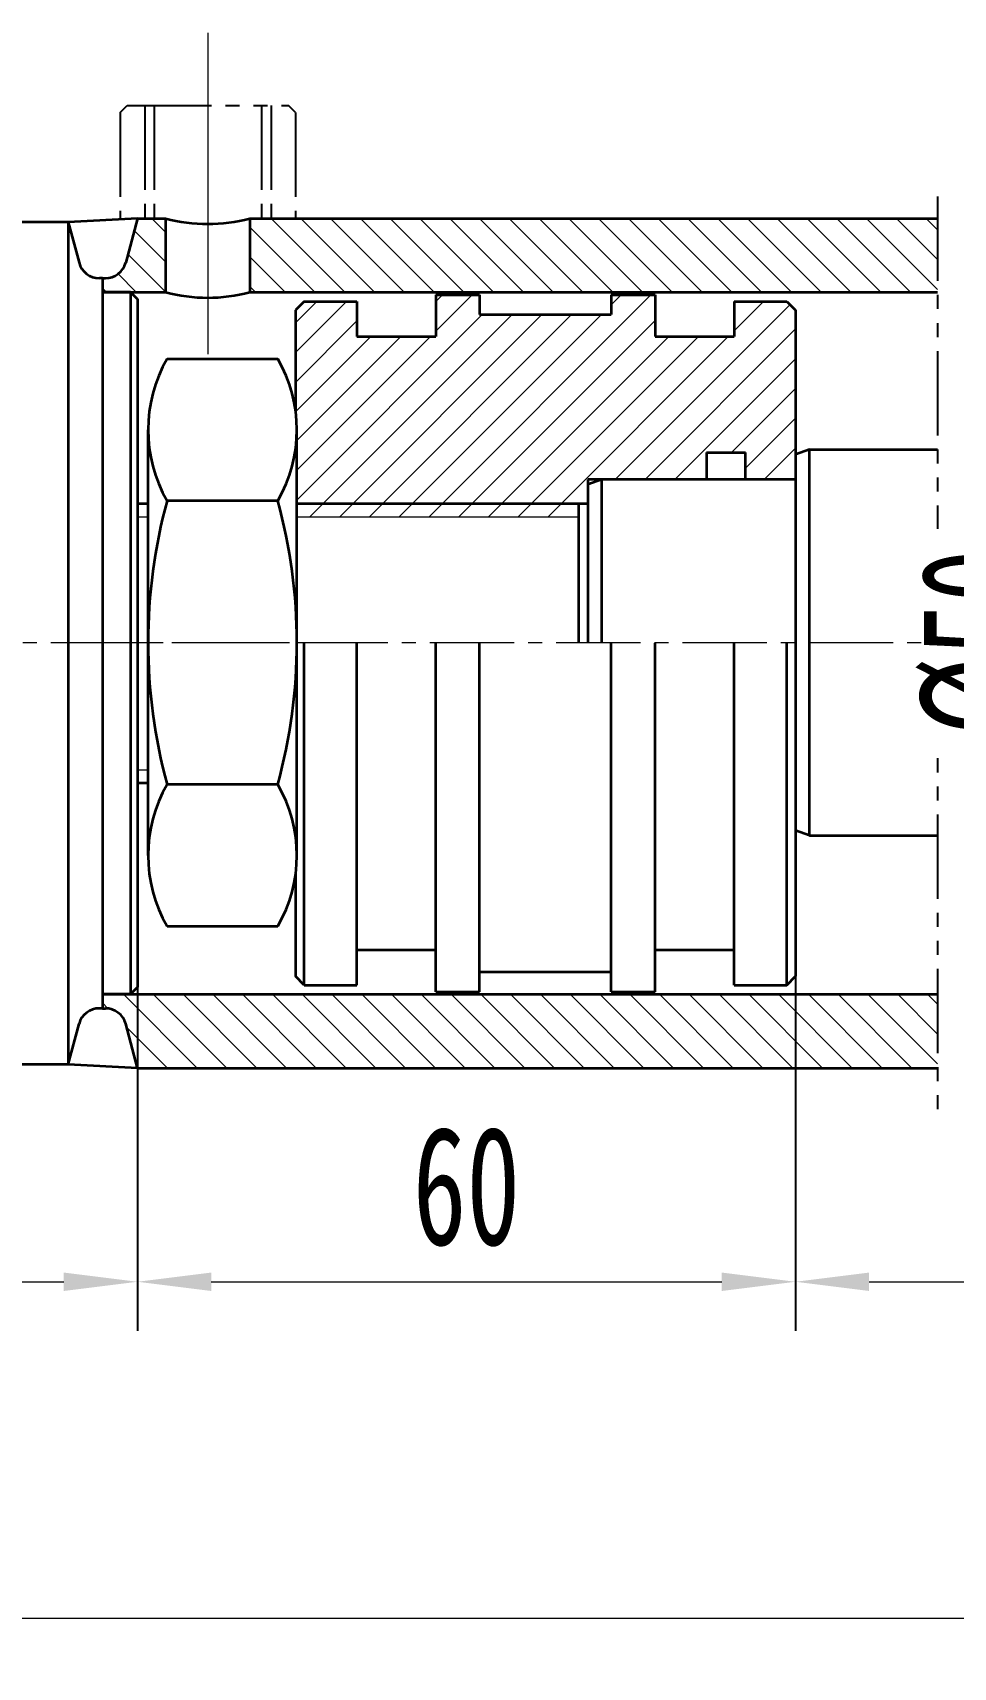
# Model space of a CAD drawing. Header units: millimetres. Extents: x -569 to 3326, y -244 to 615.
# Drawn here: x 2690.9 to 2822.1, y 113.6 to 346.4 of the extents above; entities that cross this region are included whole.
import ezdxf

# ---------------------------------------------------------------- set-up
doc = ezdxf.new("R2010")
doc.units = ezdxf.units.MM
doc.set_wipeout_variables(frame=1)
doc.header["$PDSIZE"] = -5
doc.linetypes.add('双点画线', pattern=[22, 12, -2, 2, -2, 2, -2])
doc.linetypes.add('点画线', pattern=[18, 12, -2, 2, -2])
doc.layers.get('0').update_dxf_attribs({"lineweight": 35})
for name, color, linetype, lineweight in [('EB0', 7, 'Continuous', 35), ('中心线层', 1, '点画线', 18), ('剖面线层', 4, 'Continuous', 18), ('尺寸线层', 3, 'Continuous', 18), ('细实线层', 7, 'Continuous', 18)]:
    doc.layers.add(name, color=color, linetype=linetype, lineweight=lineweight)
doc.styles.add('标准', font='', dxfattribs={"width": 0.667})
doc.styles.get('标准').set_extended_font_data('宋体')
doc.dimstyles.new('标准', dxfattribs={"dimscale": 3.5, "dimtxt": 4.81640625, "dimasz": 3, "dimexe": 2, "dimexo": 0, "dimgap": 1.465904947916667, "dimtad": 1, "dimdec": 1, "dimdsep": 46, "dimtxsty": '标准', "dimblk": '_CAXARROW', "dimcen": 0, "dimdle": 3, "dimaunit": 1, "dimazin": 2, "dimtfac": 0.7071067811865475, "dimtdec": 3, "dimtmove": 0, "dimatfit": 3, "dimfxl": 1, "dimfrac": 2, "dimtolj": 1, "dimtzin": 0, "dimlwd": 18, "dimarcsym": 0})

# ---------------------------------------------------------------- blocks, each defined once
blk = doc.blocks.new('*X125')
at = {"layer": 'EB0'}
for p, q in [((2.707259421636934, 40.41451884327381), (18.49274057836311, 40.41451884327381)), ((0, -30.31088913245533), (0, 30.31088913245532)), ((21.19999999999999, -30.31088913245534), (21.19999999999999, 30.31088913245532)), ((18.49274057836311, 20.20725942163688), (2.707259421636934, 20.20725942163688)), ((18.49274057836311, -20.20725942163691), (2.707259421636877, -20.20725942163689)), ((2.707259421636877, -40.4145188432738), (18.49274057836311, -40.41451884327381))]:
    blk.add_line(p, q, dxfattribs=at)
for centre, radius, start, end in [((20.20725942163693, 30.31088913245532), 20.20725942163691, 150.0000000000004, 210.0000000000003), ((0.9927405783631116, 30.31088913245532), 20.20725942163691, 330.0000000000002, 30.0000000000002), ((76.76814855409226, 0), 76.76814855409226, 164.7385195751401, 195.2614804248603), ((-55.56814855409226, 2.842170943040401e-14), 76.76814855409228, 344.73851957514, 15.26148042486023), ((20.20725942163693, -30.31088913245534), 20.20725942163691, 150.0000000000003, 210.0000000000003), ((0.9927405783631116, -30.31088913245533), 20.20725942163691, 330.0000000000002, 30.00000000000022)]:
    blk.add_arc(centre, radius, start, end, dxfattribs=at)
at = {"layer": '中心线层', "linetype": '点画线', "lineweight": 18}
blk.add_line((-10.59999999999997, 0), (24.19999999999999, 0), dxfattribs=at)
blk = doc.blocks.new('_CAXARROW')
blk.add_hatch(color=0).paths.add_polyline_path([(0, 0), (-1, 0.125), (-1, -0.125)], flags=0)
blk = doc.blocks.new('*D140')
at = {"layer": 'Defpoints', "color": 0, "linetype": '双点画线', "transparency": 16777216}
for p in [(2824.32224057429, 287.0825808130257), (2824.32224057429, 232.0825808130256), (2839.771853679608, 232.0825808130256)]:
    blk.add_point(p, dxfattribs=at)
at = {"layer": '尺寸线层', "color": 0, "linetype": 'Continuous', "lineweight": -2, "transparency": 16777216}
for p, q in [((2824.32224057429, 287.0825808130257), (2846.771853679608, 287.0825808130257)), ((2824.32224057429, 232.0825808130256), (2846.771853679608, 232.0825808130256))]:
    blk.add_line(p, q, dxfattribs=at)
at = {"layer": '尺寸线层', "color": 0, "linetype": 'Continuous', "lineweight": 18, "transparency": 16777216}
blk.add_line((2839.771853679608, 276.5825808130257), (2839.771853679608, 242.5825808130256), dxfattribs=at)
at = {"layer": '尺寸线层', "color": 0, "linetype": '双点画线', "lineweight": 18, "transparency": 16777216, "xscale": 10.5, "yscale": 10.5, "zscale": 10.5}
for p, rotation in [((2839.771853679608, 287.0825808130257), 90), ((2839.771853679608, 232.0825808130256), 270)]:
    blk.add_blockref('_CAXARROW', p, dxfattribs=dict(at, rotation=rotation))
at = {"layer": '尺寸线层', "color": 0, "linetype": '双点画线', "lineweight": 25, "transparency": 16777216, "insert": (2826.212475424399, 259.5825808130248), "char_height": 16.857421875, "width": 29.02191111111111, "attachment_point": 5, "rotation": 90, "style": '标准', "bg_fill": 3, "box_fill_scale": 1.1, "bg_fill_color": 256, "bg_fill_true_color": 13158600, "bg_fill_transparency": 0}
blk.add_mtext('\\A1;{\\fNSimSun|b0|i0|c134|p49;%%C50}', dxfattribs=at)
blk = doc.blocks.new('*D141')
at = {"layer": 'Defpoints', "color": 0, "linetype": 'Continuous', "transparency": 16777216}
for p in [(2705.813969171987, 210.4812866395568), (2647.813969164568, 196.8072965706951), (2705.813969171987, 168.5348817732021)]:
    blk.add_point(p, dxfattribs=at)
at = {"layer": '尺寸线层', "color": 0, "linetype": 'Continuous', "lineweight": -2, "transparency": 16777216}
for p, q in [((2705.813969171987, 210.4812866395568), (2705.813969171987, 161.5348817732021)), ((2647.813969164568, 196.8072965706951), (2647.813969164568, 161.5348817732021))]:
    blk.add_line(p, q, dxfattribs=at)
at = {"layer": '尺寸线层', "color": 0, "linetype": 'Continuous', "lineweight": 18, "transparency": 16777216}
blk.add_line((2658.313969164568, 168.5348817732021), (2695.313969171987, 168.5348817732021), dxfattribs=at)
at = {"layer": '尺寸线层', "color": 0, "linetype": 'Continuous', "lineweight": 18, "transparency": 16777216, "xscale": 10.5, "yscale": 10.5, "zscale": 10.5, "rotation": 180}
blk.add_blockref('_CAXARROW', (2647.813969164568, 168.5348817732021), dxfattribs=at)
at = {"layer": '尺寸线层', "color": 0, "linetype": 'Continuous', "lineweight": 18, "transparency": 16777216, "xscale": 10.5, "yscale": 10.5, "zscale": 10.5}
blk.add_blockref('_CAXARROW', (2705.813969171987, 168.5348817732021), dxfattribs=at)
at = {"layer": '尺寸线层', "color": 0, "linetype": 'Continuous', "lineweight": 35, "transparency": 16777216, "insert": (2676.813969168277, 182.0942600284105), "char_height": 16.857421875, "width": 20, "attachment_point": 5, "style": '标准', "bg_fill": 3, "box_fill_scale": 1.1, "bg_fill_color": 256, "bg_fill_true_color": 13158600, "bg_fill_transparency": 0}
blk.add_mtext('\\A1;58', dxfattribs=at)
blk = doc.blocks.new('*D142')
at = {"layer": 'Defpoints', "color": 0, "linetype": 'Continuous', "transparency": 16777216}
for p in [(2914.579826054098, 216.9812866395567), (2799.563969171987, 212.0437866395533), (2914.579826054098, 168.5348817732021)]:
    blk.add_point(p, dxfattribs=at)
at = {"layer": '尺寸线层', "color": 0, "linetype": 'Continuous', "lineweight": -2, "transparency": 16777216}
for p, q in [((2914.579826054098, 216.9812866395567), (2914.579826054098, 161.5348817732021)), ((2799.563969171987, 212.0437866395533), (2799.563969171987, 161.5348817732021))]:
    blk.add_line(p, q, dxfattribs=at)
at = {"layer": '尺寸线层', "color": 0, "linetype": 'Continuous', "lineweight": 18, "transparency": 16777216}
blk.add_line((2810.063969171987, 168.5348817732021), (2904.079826054098, 168.5348817732021), dxfattribs=at)
at = {"layer": '尺寸线层', "color": 0, "linetype": 'Continuous', "lineweight": 18, "transparency": 16777216, "xscale": 10.5, "yscale": 10.5, "zscale": 10.5, "rotation": 180}
blk.add_blockref('_CAXARROW', (2799.563969171987, 168.5348817732021), dxfattribs=at)
at = {"layer": '尺寸线层', "color": 0, "linetype": 'Continuous', "lineweight": 18, "transparency": 16777216, "xscale": 10.5, "yscale": 10.5, "zscale": 10.5}
blk.add_blockref('_CAXARROW', (2914.579826054098, 168.5348817732021), dxfattribs=at)
at = {"layer": '尺寸线层', "color": 0, "linetype": 'Continuous', "lineweight": 35, "transparency": 16777216, "insert": (2857.071897613042, 182.0942600284105), "char_height": 16.857421875, "width": 27.24324444444444, "attachment_point": 5, "style": '标准', "bg_fill": 3, "box_fill_scale": 1.1, "bg_fill_color": 256, "bg_fill_true_color": 13158600, "bg_fill_transparency": 0}
blk.add_mtext('\\A1;{\\fNSimSun|b0|i0|c134|p49;180}', dxfattribs=at)
blk = doc.blocks.new('*D143')
at = {"layer": 'Defpoints', "color": 0, "linetype": 'Continuous', "transparency": 16777216}
for p in [(2647.813969164568, 196.8072965706951), (3096.432556075984, 196.4812866395567), (3096.432556075984, 120.6221113714727)]:
    blk.add_point(p, dxfattribs=at)
at = {"layer": '尺寸线层', "color": 0, "linetype": 'Continuous', "lineweight": -2, "transparency": 16777216}
for p, q in [((2647.813969164568, 196.8072965706951), (2647.813969164568, 113.6221113714727)), ((3096.432556075984, 196.4812866395567), (3096.432556075984, 113.6221113714727))]:
    blk.add_line(p, q, dxfattribs=at)
at = {"layer": '尺寸线层', "color": 0, "linetype": 'Continuous', "lineweight": 18, "transparency": 16777216}
blk.add_line((2658.313969164568, 120.6221113714727), (3085.932556075984, 120.6221113714727), dxfattribs=at)
at = {"layer": '尺寸线层', "color": 0, "linetype": 'Continuous', "lineweight": 18, "transparency": 16777216, "xscale": 10.5, "yscale": 10.5, "zscale": 10.5, "rotation": 180}
blk.add_blockref('_CAXARROW', (2647.813969164568, 120.6221113714727), dxfattribs=at)
at = {"layer": '尺寸线层', "color": 0, "linetype": 'Continuous', "lineweight": 18, "transparency": 16777216, "xscale": 10.5, "yscale": 10.5, "zscale": 10.5}
blk.add_blockref('_CAXARROW', (3096.432556075984, 120.6221113714727), dxfattribs=at)
at = {"layer": '尺寸线层', "color": 0, "linetype": 'Continuous', "lineweight": 35, "transparency": 16777216, "insert": (2872.123262620276, 134.1814896266811), "char_height": 16.857421875, "width": 28.50313333333333, "attachment_point": 5, "style": '标准', "bg_fill": 3, "box_fill_scale": 1.1, "bg_fill_color": 256, "bg_fill_true_color": 13158600, "bg_fill_transparency": 0}
blk.add_mtext('\\A1;{\\fNSimSun|b0|i0|c134|p49;435}', dxfattribs=at)
blk = doc.blocks.new('*D148')
at = {"layer": 'Defpoints', "color": 0, "transparency": 16777216}
for p in [(2799.563969171987, 212.0437866395533), (2705.813969171987, 210.4812866395568), (2799.563969171987, 168.5348817732021)]:
    blk.add_point(p, dxfattribs=at)
at = {"layer": '尺寸线层', "color": 0, "linetype": 'Continuous', "lineweight": -2, "transparency": 16777216}
for p, q in [((2799.563969171987, 212.0437866395533), (2799.563969171987, 161.5348817732021)), ((2705.813969171987, 210.4812866395568), (2705.813969171987, 161.5348817732021))]:
    blk.add_line(p, q, dxfattribs=at)
at = {"layer": '尺寸线层', "color": 0, "linetype": 'Continuous', "lineweight": 18, "transparency": 16777216}
blk.add_line((2716.313969171987, 168.5348817732021), (2789.063969171987, 168.5348817732021), dxfattribs=at)
at = {"layer": '尺寸线层', "color": 0, "lineweight": 18, "transparency": 16777216, "xscale": 10.5, "yscale": 10.5, "zscale": 10.5, "rotation": 180}
blk.add_blockref('_CAXARROW', (2705.813969171987, 168.5348817732021), dxfattribs=at)
at = {"layer": '尺寸线层', "color": 0, "lineweight": 18, "transparency": 16777216, "xscale": 10.5, "yscale": 10.5, "zscale": 10.5}
blk.add_blockref('_CAXARROW', (2799.563969171987, 168.5348817732021), dxfattribs=at)
at = {"layer": '尺寸线层', "color": 0, "transparency": 16777216, "insert": (2752.688969171987, 182.0942600284105), "char_height": 16.857421875, "width": 20, "attachment_point": 5, "style": '标准', "bg_fill": 3, "box_fill_scale": 1.1, "bg_fill_color": 256, "bg_fill_true_color": 13158600, "bg_fill_transparency": 0}
blk.add_mtext('\\A1;{\\fNSimSun|b0|i0|c134|p49;60}', dxfattribs=at)

msp = doc.modelspace()

# ---------------------------------------------------------------- hatches: boundary and pattern name
at = {"layer": '剖面线层', "linetype": 'Continuous', "lineweight": 18}
h = msp.add_hatch(dxfattribs=at)
h.set_pattern_fill('无图案', color=256, scale=3, angle=-45, style=0, pattern_type=0)
h.set_pattern_definition([(315, (2882.496462073761, 149.5982235267368), (2.121320343559642, 2.121320343559643), [])])
edge = h.paths.add_edge_path(flags=0)
edge.add_line((2972.829826054097, 198.9812866395567), (2932.829826054097, 198.9812866395567))
edge.add_line((2972.829826054097, 206.9812866394805), (2972.829826054097, 198.9812866395567))
edge.add_line((2964.829826053974, 206.9812866394441), (2972.829826054098, 206.9812866394805))
edge.add_line((2964.041763478323, 206.9812866394441), (2964.829826053974, 206.9812866394441))
edge.add_line((2962.329826053909, 206.9812866394442), (2964.041763478323, 206.9812866394441))
edge.add_arc((2962.329826053909, 207.9812866392552), 0.9999999998185508, 188.1363776266352, 270)
edge.add_line((2956.829826054099, 209.4812866395566), (2961.339892055421, 207.8397568604992))
edge.add_line((2940.829826054098, 209.4812866395567), (2956.829826054099, 209.4812866395566))
edge.add_line((2933.829826054098, 209.4812866395568), (2940.829826054098, 209.4812866395567))
edge.add_line((2932.829826054097, 209.4812866395568), (2933.829826054098, 209.4812866395568))
edge.add_line((2932.829826054097, 198.9812866395567), (2932.829826054097, 209.4812866395568))
edge.add_line((2932.829826054097, 198.9812866395567), (2892.829826054096, 198.9812866395567))
edge.add_line((2932.829826054097, 209.4812866395566), (2932.829826054097, 198.9812866395567))
edge.add_line((2927.579826054098, 209.4812866395566), (2932.829826054097, 209.4812866395566))
edge.add_line((2892.829826054097, 209.4812866395566), (2927.579826054098, 209.4812866395566))
edge.add_line((2892.829826054097, 198.9812866395567), (2892.829826054097, 209.4812866395566))
edge.add_line((2887.048814251767, 198.9812866395567), (2824.322240574289, 198.9812866395567))
edge.add_line((2892.829826054097, 198.9812866395567), (2887.048814251767, 198.9812866395567))
edge.add_line((2892.829826054097, 209.4812866395566), (2892.829826054097, 198.9812866395567))
edge.add_line((2824.322240574289, 209.4812866395566), (2892.829826054097, 209.4812866395566))
edge.add_line((2824.322240574289, 198.9812866395567), (2824.322240574289, 209.4812866395566))
edge = h.paths.add_edge_path(flags=0)
edge.add_line((2819.790836874743, 198.9812866395565), (2705.813969171987, 198.9812866395567))
edge.add_line((2819.790836874743, 209.4812866395565), (2819.790836874743, 198.9812866395565))
edge.add_line((2704.813969171987, 209.4812866395568), (2819.790836874743, 209.4812866395565))
edge.add_line((2700.813969171987, 209.4812866395568), (2704.813969171987, 209.4812866395568))
edge.add_line((2700.813969171987, 207.4812866395567), (2700.813969171987, 209.4812866395568))
edge.add_line((2701.234420071884, 207.4812866395567), (2700.813969171986, 207.4812866395567))
edge.add_arc((2701.234420071884, 204.4812866389218), 3.000000000647844, 15.0000000000012, 89.99999999999946)
edge.add_line((2705.813969171987, 198.9812866395567), (2704.132197551377, 205.2577437743971))
edge = h.paths.add_edge_path(flags=0)
edge.add_line((2992.076938942833, 311.9812866393826), (2972.829826054097, 311.9812866395102))
edge.add_line((2995.829826054098, 313.7312866395569), (2992.076938942833, 311.9812866393826))
edge.add_line((2995.829826054098, 317.6062866395565), (2995.829826054098, 313.7312866395569))
edge.add_line((2995.829826054098, 318.9812866395567), (2995.829826054098, 317.6062866395565))
edge.add_line((2994.829826054098, 319.9812866395567), (2995.829826054098, 318.9812866395567))
edge.add_line((2978.610837856427, 319.9812866395564), (2994.829826054098, 319.9812866395567))
edge.add_line((2972.829826054097, 319.9812866395563), (2978.610837856427, 319.9812866395564))
edge.add_line((2972.829826054097, 311.9812866395569), (2972.829826054097, 319.9812866395563))
edge.add_line((2940.082046171444, 309.4812866395567), (2938.829826054096, 309.4812866395567))
edge.add_line((2946.332046171443, 309.4812866395567), (2940.082046171444, 309.4812866395567))
edge.add_line((2953.332046171443, 309.4812866395567), (2946.332046171443, 309.4812866395567))
edge.add_line((2956.829826054098, 309.4812866395567), (2953.332046171443, 309.4812866395567))
edge.add_line((2961.339892055402, 311.1228164186074), (2956.829826054098, 309.4812866395567))
edge.add_arc((2962.329826053909, 310.9812866398582), 0.999999999811024, 89.99999999999919, 171.863622373911)
edge.add_line((2964.829826053974, 311.9812866396693), (2962.32982605391, 311.9812866396693))
edge.add_arc((2964.82982605397, 310.9812866390724), 1.000000000596799, 89.31634940365012, 89.99999999980622)
edge.add_arc((2964.829826053974, 310.9812866395446), 1.000000000124601, 0, 89.31634940282407)
edge.add_line((2972.829826054098, 310.9812866395567), (2965.829826054098, 310.9812866395567))
edge.add_line((2972.829826054098, 311.9812866395568), (2972.829826054098, 310.9812866395567))
edge.add_line((2972.829826054098, 319.981286639557), (2972.829826054098, 311.9812866395568))
edge.add_line((2938.829826054098, 319.9812866395574), (2972.829826054098, 319.981286639557))
edge.add_line((2938.829826054098, 309.4812866395576), (2938.829826054098, 319.9812866395574))
edge = h.paths.add_edge_path(flags=0)
edge.add_line((2926.829826054098, 309.481286639557), (2892.829826054097, 309.4812866395569))
edge.add_line((2926.829826054099, 319.9812866395567), (2926.829826054098, 309.481286639557))
edge.add_line((2892.829826054097, 319.9812866395567), (2926.829826054098, 319.9812866395567))
edge.add_line((2892.829826054097, 309.4812866395568), (2892.829826054097, 319.9812866395567))
edge.add_line((2892.829826054097, 309.4812866395568), (2824.322240574289, 309.4812866395568))
edge.add_line((2892.829826054097, 319.9812866395566), (2892.829826054097, 309.4812866395568))
edge.add_line((2887.048814251767, 319.9812866395567), (2892.829826054097, 319.9812866395566))
edge.add_line((2824.322240574289, 319.9812866395566), (2887.048814251767, 319.9812866395567))
edge.add_line((2824.322240574289, 309.4812866395568), (2824.322240574289, 319.9812866395566))
edge = h.paths.add_edge_path(flags=0)
edge.add_line((2819.790836874743, 309.4812866395571), (2721.813969171986, 309.4812866395567))
edge.add_line((2819.790836874743, 319.9812866395569), (2819.790836874743, 309.4812866395571))
edge.add_line((2730.813969171987, 319.9812866395569), (2819.790836874743, 319.9812866395569))
edge.add_line((2724.813969171987, 319.9812866395569), (2730.813969171987, 319.9812866395569))
edge.add_line((2723.813969171987, 319.9812866395569), (2724.813969171987, 319.9812866395569))
edge.add_line((2721.813969171987, 319.9812866395568), (2723.813969171987, 319.9812866395569))
edge.add_line((2721.813969171987, 309.4812866395575), (2721.813969171987, 319.9812866395568))
edge = h.paths.add_edge_path(flags=0)
edge.add_line((2700.813969171987, 311.4812866395568), (2701.234420071884, 311.4812866395568))
edge.add_line((2700.813969171987, 309.4812866395567), (2700.813969171987, 311.4812866395568))
edge.add_line((2704.813969171986, 309.481286639557), (2700.813969171986, 309.4812866395567))
edge.add_line((2709.813969171987, 309.4812866395572), (2704.813969171987, 309.481286639557))
edge.add_line((2709.813969171987, 319.9812866395567), (2709.813969171987, 309.4812866395572))
edge.add_line((2707.813969171987, 319.9812866395567), (2709.813969171987, 319.9812866395567))
edge.add_line((2706.813969171987, 319.9812866395567), (2707.813969171987, 319.9812866395567))
edge.add_line((2705.813969171987, 319.9812866395567), (2706.813969171987, 319.9812866395567))
edge.add_line((2704.132197551377, 313.7048295047165), (2705.813969171986, 319.9812866395567))
edge.add_arc((2701.234420071884, 314.4812866401917), 3.000000000634998, 270.0000000000006, 345.0000000000007)

# ---------------------------------------------------------------- linework, layer by layer
at = {"layer": 'EB0', "linetype": '双点画线', "lineweight": 25}
for p, q in [((2703.338310286468, 335.0620652279727), (2704.338310286468, 336.062065227972)), ((2704.338310286468, 336.062065227972), (2727.338310286468, 336.0620652279583)), ((2708.188310286465, 336.0620652279697), (2708.18831028646, 319.9812866395567)), ((2723.488310286466, 336.0620652279606), (2723.488310286461, 319.9812866395567)), ((2728.338310286468, 335.0620652279575), (2727.338310286468, 336.0620652279583)), ((2703.338310286464, 335.0620652279689), (2703.338310286457, 319.8558227985362)), ((2728.338310286464, 335.0620652279611), (2728.338310286457, 319.9812866395567)), ((2819.790836874743, 323.095033983774), (2819.790836874743, 193.1194293682086))]:
    msp.add_line(p, q, dxfattribs=at)
at = {"layer": 'EB0', "linetype": 'Continuous', "lineweight": 35}
for p, q in [((2695.947943768202, 319.4812866395568), (2685.813969171987, 319.4812866395568)), ((2705.813969171987, 319.9812866395567), (2695.947943768202, 319.4812866395568)), ((2695.947943768202, 319.4812866395568), (2697.495740792762, 313.7048295040946)), ((2695.947943768202, 319.4812866395568), (2695.947943768202, 199.4812866395568)), ((2705.813969171987, 319.9812866395567), (2704.132197551211, 313.7048295040945)), ((2705.813969171987, 319.9812866395567), (2709.813969171987, 319.9812866395567)), ((2705.813969171987, 319.9812866395567), (2709.813969171987, 319.9812866395567)), ((2709.813969171987, 319.9812866395567), (2709.813969171987, 309.4812866395566)), ((2721.813969171987, 319.9812866395567), (2721.813969171987, 309.4812866395566)), ((2721.813969171987, 319.9812866395567), (2819.790836874743, 319.9812866395569)), ((2700.813969171987, 311.4812866395568), (2700.393518271873, 311.4812866395568)), ((2700.813969171987, 311.4812866395567), (2701.2344200721, 311.4812866395567)), ((2700.813969171987, 311.4812866395567), (2700.813969171987, 207.4812866396635)), ((2700.813969171987, 311.4812866395568), (2700.813969171987, 207.4812866396636)), ((2700.813969171987, 309.4812866395567), (2709.813969171987, 309.4812866395567)), ((2700.813969171987, 309.4812866395567), (2709.813969171987, 309.4812866395567)), ((2704.813969171987, 309.4812866395568), (2700.813969171987, 309.4812866395568)), ((2704.813969171987, 309.4812866395568), (2705.813969171987, 308.4812866395568)), ((2704.813969171987, 309.4812866395568), (2704.813969171987, 209.4812866395568)), ((2705.813969171987, 308.4812866395568), (2705.813969171987, 210.4812866395568)), ((2721.813969171986, 309.4812866395567), (2819.790836874743, 309.481286639557)), ((2754.563969171987, 309.1062866395533), (2754.563969171987, 306.2937866397728)), ((2773.313969171987, 309.1062866395533), (2773.313969171987, 306.2937866395533)), ((2728.313969171987, 306.9187866395533), (2728.313969171987, 291.9812866395534)), ((2786.898046616332, 286.6419326169528), (2786.898046616332, 282.8181871645839)), ((2786.898046616332, 286.6419326169528), (2792.456440128663, 286.6419326169528)), ((2792.456440128663, 282.8181871645839), (2792.456440128663, 286.6419326169528)), ((2801.563969171987, 287.0825808130256), (2799.563969171987, 286.3546403444932)), ((2801.563969171987, 287.0825808130256), (2819.790836874743, 287.0825808130256)), ((2801.563969171987, 232.0825808130255), (2801.563969171987, 287.0825808130256)), ((2771.96746596087, 282.8181871645839), (2769.96746596087, 282.0902466960515)), ((2799.563969171987, 282.8181871645839), (2769.96746596087, 282.8181871645839)), ((2769.96746596087, 282.8181871647647), (2769.96746596087, 259.4812866395534)), ((2771.96746596087, 259.4812866395534), (2771.96746596087, 282.8181871645839)), ((2768.71746596087, 259.4812866395534), (2768.71746596087, 279.3706151401869)), ((2728.313969171987, 259.4812866395534), (2728.313969171987, 212.0437866395533)), ((2729.563969171987, 210.7937866395533), (2729.563969171987, 259.4812866395534)), ((2754.563969171987, 209.8562866395533), (2754.563969171987, 259.4812866395534)), ((2773.313969171987, 209.8562866395533), (2773.313969171987, 259.4812866395534)), ((2798.313969171987, 210.7937866395533), (2798.313969171987, 259.4812866395534)), ((2801.563969171987, 232.0825808130255), (2799.563969171987, 232.8105212815578)), ((2801.563969171987, 232.0825808130255), (2819.790836874743, 232.0825808130255)), ((2704.813969171987, 209.4812866395568), (2705.813969171987, 210.4812866395568)), ((2700.813969171987, 207.4812866395568), (2700.393518271873, 207.4812866395568)), ((2704.813969171987, 209.4812866395568), (2700.813969171987, 209.4812866395568)), ((2700.813969171987, 209.4812866395567), (2819.790836874743, 209.4812866395565)), ((2700.813969171987, 207.4812866395567), (2701.2344200721, 207.4812866395567)), ((2695.947943768202, 199.4812866395568), (2697.495740792762, 205.257743775019)), ((2705.813969171987, 198.9812866395567), (2704.132197551211, 205.257743775019)), ((2695.947943768202, 199.4812866395568), (2685.813969157068, 199.4812866395568)), ((2705.813969171987, 198.9812866395567), (2695.947943768202, 199.4812866395568)), ((2705.813969171987, 198.9812866395567), (2819.790836874743, 198.9812866395565))]:
    msp.add_line(p, q, dxfattribs=at)
at = {"layer": 'EB0'}
for p, q in [((2729.563969171987, 308.1687866395533), (2728.313969171987, 306.9187866395533)), ((2729.563969171987, 308.1687866395533), (2737.063969171588, 308.1687866395533)), ((2737.063969171772, 308.1687866395533), (2737.063969171772, 303.1687866395533)), ((2748.313969171772, 309.1062866395533), (2748.313969171772, 303.1687866395533)), ((2748.313969171772, 309.1062866395533), (2754.563969172025, 309.1062866395533)), ((2773.313969172104, 309.1062866395533), (2779.563969172098, 309.1062866395533)), ((2779.563969172312, 309.1062866395533), (2779.563969172312, 303.1687866395533)), ((2790.813969172312, 308.1687866395533), (2790.813969172312, 303.1687866395533)), ((2790.813969172382, 308.1687866395533), (2798.313969171987, 308.1687866395533)), ((2798.313969171987, 308.1687866395533), (2799.563969171987, 306.9187866395533)), ((2754.563969172208, 306.2937866395533), (2773.313969172025, 306.2937866395533)), ((2799.563969171987, 306.9187866391316), (2799.563969171987, 212.0437866398208)), ((2737.063969171772, 303.1687866395533), (2748.313969171772, 303.1687866395533)), ((2779.563969172312, 303.1687866395533), (2790.813969172312, 303.1687866395533)), ((2737.063969171772, 210.7937866395533), (2737.063969171772, 259.4812866395534)), ((2748.313969171772, 209.8562866395533), (2748.313969171772, 259.4812866395534)), ((2779.563969171987, 209.8562866395533), (2779.563969171987, 259.4812866395534)), ((2790.813969171987, 210.7937866395533), (2790.813969171987, 259.4812866395534)), ((2737.063969171772, 215.7937866395533), (2748.313969171772, 215.7937866395533)), ((2779.563969171987, 215.7937866395533), (2790.813969171987, 215.7937866395533)), ((2729.563969171987, 210.7937866395533), (2728.313969171987, 212.0437866395533)), ((2754.563969172208, 212.6687866395533), (2773.313969172025, 212.6687866395533)), ((2798.313969171987, 210.7937866395533), (2799.563969171987, 212.0437866395533)), ((2729.563969171987, 210.7937866395533), (2737.063969171588, 210.7937866395533)), ((2748.313969171772, 209.8562866395533), (2754.563969172025, 209.8562866395533)), ((2773.313969172104, 209.8562866395533), (2779.563969171879, 209.8562866395533)), ((2790.813969171965, 210.7937866395533), (2798.313969171987, 210.7937866395533))]:
    msp.add_line(p, q, dxfattribs=at)
at = {"layer": 'EB0', "linetype": 'Continuous', "lineweight": 35}
for centre, radius, start, end in [((2715.813969171986, 342.7719089299929), 23.56719042196858, 255.2506350268961, 284.7493649731043), ((2700.393518272088, 314.4812866401917), 3.00000000063483, 195.0000000122918, 270), ((2701.234420071884, 314.4812866401917), 3.000000000634827, 270.0000000041167, 344.9999999918258), ((2715.813969171986, 332.2719089299935), 23.56719042196858, 255.2506350268961, 284.7493649731043), ((2700.393518272088, 204.4812866389219), 3.000000000634827, 90.00000000411671, 164.9999999918132), ((2701.234420071884, 204.4812866389218), 3.00000000063483, 15.00000001229345, 90)]:
    msp.add_arc(centre, radius, start, end, dxfattribs=at)
at = {"layer": '中心线层', "linetype": '点画线', "lineweight": 18}
msp.add_line((2715.813969171987, 335.308137011977), (2715.813969171987, 304.7137315547618), dxfattribs=at)
at = {"layer": '细实线层', "linetype": '双点画线', "lineweight": 25}
for p, q in [((2706.838310286465, 336.0620652279705), (2706.838310286461, 319.9812866395567)), ((2724.838310286465, 336.0620652279597), (2724.838310286461, 319.9812866395567))]:
    msp.add_line(p, q, dxfattribs=at)

# ---------------------------------------------------------------- next in the draw order: dimensions: what is measured, and where the dimension line sits
at = {"layer": '尺寸线层', "linetype": '双点画线', "lineweight": 25}
dim = msp.add_linear_dim(base=(2839.771853679608, 232.0825808130256), p1=(2824.322240574289, 287.0825808130256), p2=(2824.322240574289, 232.0825808130255), angle=90, text='{\\fNSimSun|b0|i0|c134|p49;%%C50}', dimstyle='标准', override={"dimsah": 1, "dimtfill": 1}, dxfattribs=at)
dim.commit()
dim.dimension.update_dxf_attribs({"geometry": '*D140', "text_midpoint": (2826.212475424399, 259.5825808130248)})
at = {"layer": '尺寸线层', "linetype": 'Continuous', "lineweight": 35}
dim = msp.add_linear_dim(base=(2914.579826054098, 168.5348817732021), p1=(2799.563969171987, 212.0437866395533), p2=(2914.579826054098, 216.9812866395567), text='{\\fNSimSun|b0|i0|c134|p49;180}', dimstyle='标准', override={"dimsah": 1, "dimtfill": 1, "dimtzin": 0}, dxfattribs=at)
dim.commit()
dim.dimension.update_dxf_attribs({"geometry": '*D142', "text_midpoint": (2857.071897613042, 182.0942600284105)})
dim = msp.add_linear_dim(base=(2705.813969171987, 168.5348817732021), p1=(2647.813969164568, 196.8072965706951), p2=(2705.813969171987, 210.4812866395568), angle=180, dimstyle='标准', override={"dimsah": 1, "dimtfill": 1, "dimtzin": 0}, dxfattribs=at)
dim.commit()
dim.dimension.update_dxf_attribs({"geometry": '*D141', "text_midpoint": (2676.813969168277, 182.0942600284105)})

# ---------------------------------------------------------------- next in the draw order: wipeouts: each hides what was drawn before it
at = {"linetype": 'Continuous', "lineweight": 35}
msp.add_wipeout([(2707.323586346558, 229.2716891136754), (2707.326664010044, 228.91902380926544), (2707.3358960630158, 228.5664659301235), (2707.351279693301, 228.21412286879487), (2707.372810214896, 227.86210195238934), (2707.400481069396, 227.5105104098881), (2707.4342838279904, 227.15945533948096), (2707.4742081940317, 226.80904367594312), (2707.520242006171, 226.45938215806177), (2707.572371242063, 226.11057729612256), (2707.6305800226382, 225.76273533946534), (2707.6948506169374, 225.41596224411973), (2707.765163447515, 225.07036364052985), (2707.8414970964027, 224.72604480137826), (2707.9238283116306, 224.38311060951884), (2708.012132014313, 224.0416655260285), (2708.106381306287, 223.70181355838736), (2708.206547478305, 223.36365822879694), (2708.312600018781, 223.0273025426464), (2708.424506623083, 222.69284895713616), (2708.5422332033763, 222.36039935006823), (2708.6657438990037, 222.0300549888135), (2708.7950010874106, 221.7019164994645), (2708.9299653956054, 221.3760838361838), (2709.070595712153, 221.05265625075705), (2709.216849199696, 220.7317322623599), (2709.368681308005, 220.4134096275481), (2709.5260457875497, 220.09778531047988), (2709.688894703585, 219.7849554533797), (2709.857178450753, 219.47501534725248), (2710.030845768195, 219.16805940285704), (2710.030845768195, 219.1680594028569), (2725.816326924921, 219.1680594028569), (2725.816326924921, 219.1680594028569), (2725.989994242363, 219.47501534725234), (2726.1582779895316, 219.78495545337955), (2726.3211269055664, 220.09778531047974), (2726.4784913851113, 220.413409627548), (2726.6303234934203, 220.7317322623598), (2726.776576980963, 221.05265625075694), (2726.9172072975107, 221.37608383618365), (2727.0521716057056, 221.70191649946437), (2727.1814287941124, 222.0300549888134), (2727.30493948974, 222.36039935006812), (2727.4226660700333, 222.69284895713605), (2727.534572674336, 223.02730254264628), (2727.6406252148113, 223.3636582287968), (2727.7407913868296, 223.70181355838722), (2727.8350406788036, 224.04166552602837), (2727.923344381486, 224.38311060951872), (2728.0056755967134, 224.72604480137812), (2728.082009245601, 225.0703636405297), (2728.1523220761787, 225.4159622441196), (2728.2165926704783, 225.76273533946522), (2728.274801451053, 226.11057729612241), (2728.3269306869456, 226.45938215806166), (2728.372964499085, 226.80904367594297), (2728.4128888651258, 227.15945533948084), (2728.44669162372, 227.51051040988798), (2728.4743624782204, 227.86210195238922), (2728.4958929998156, 228.21412286879476), (2728.5112766301004, 228.56646593012337), (2728.520508683072, 228.91902380926533), (2728.523586346558, 229.27168911367536), (2728.523586346558, 229.27168911367536), (2728.523586346558, 259.5825782461307), (2728.523586346558, 259.5825782461307), (2728.523586346558, 289.893467378586), (2728.523586346558, 289.893467378586), (2728.520508683072, 290.2461326829962), (2728.5112766301004, 290.59869056213813), (2728.4958929998156, 290.95103362346674), (2728.4743624782204, 291.3030545398723), (2728.44669162372, 291.6546460823735), (2728.4128888651258, 292.00570115278066), (2728.372964499085, 292.3561128163185), (2728.3269306869456, 292.7057743341998), (2728.274801451053, 293.05457919613906), (2728.2165926704783, 293.4024211527963), (2728.1523220761787, 293.74919424814186), (2728.082009245601, 294.09479285173177), (2728.0056755967134, 294.43911169088335), (2727.923344381486, 294.78204588274275), (2727.835040678803, 295.12349096623313), (2727.740791386829, 295.4633429338743), (2727.6406252148113, 295.8014982634647), (2727.5345726743353, 296.1378539496152), (2727.4226660700333, 296.4723075351254), (2727.30493948974, 296.80475714219335), (2727.1814287941124, 297.13510150344814), (2727.0521716057056, 297.4632399927971), (2726.9172072975102, 297.7890726560778), (2726.776576980963, 298.11250024150456), (2726.6303234934203, 298.4334242299017), (2726.4784913851113, 298.7517468647135), (2726.3211269055664, 299.0673711817817), (2726.158277989531, 299.3802010388819), (2725.989994242363, 299.69014114500914), (2725.816326924921, 299.9970970894046), (2725.816326924921, 299.9970970894045), (2710.030845768195, 299.9970970894045), (2710.030845768195, 299.9970970894044), (2709.857178450753, 299.6901411450091), (2709.688894703585, 299.38020103888186), (2709.5260457875497, 299.06737118178165), (2709.368681308005, 298.75174686471337), (2709.216849199696, 298.43342422990156), (2709.070595712153, 298.11250024150445), (2708.929965395606, 297.78907265607774), (2708.7950010874106, 297.46323999279707), (2708.6657438990037, 297.13510150344797), (2708.5422332033763, 296.80475714219324), (2708.424506623083, 296.4723075351253), (2708.312600018781, 296.1378539496151), (2708.206547478305, 295.8014982634646), (2708.106381306287, 295.4633429338742), (2708.012132014313, 295.123490966233), (2707.9238283116306, 294.7820458827427), (2707.8414970964027, 294.43911169088324), (2707.765163447515, 294.09479285173165), (2707.6948506169374, 293.74919424814175), (2707.6305800226382, 293.4024211527962), (2707.572371242063, 293.054579196139), (2707.5202420061705, 292.7057743341997), (2707.4742081940317, 292.3561128163184), (2707.4342838279904, 292.00570115278055), (2707.400481069396, 291.6546460823734), (2707.372810214896, 291.30305453987216), (2707.351279693301, 290.9510336234666), (2707.3358960630158, 290.598690562138), (2707.326664010044, 290.24613268299606), (2707.323586346558, 289.893467378586), (2707.323586346558, 289.893467378586), (2707.323586346558, 259.5825782461307), (2707.323586346558, 259.5825782461307)], dxfattribs=at).dxf.layer = 'EB0'

# ---------------------------------------------------------------- next in the draw order: hatches: boundary and pattern name
at = {"layer": '剖面线层', "linetype": 'Continuous', "lineweight": 18}
h = msp.add_hatch(dxfattribs=at)
h.set_pattern_fill('无图案', color=256, scale=3, angle=45, style=0, pattern_type=0)
h.set_pattern_definition([(45, (2882.496462073761, 149.5982235267368), (-2.121320343559642, 2.121320343559643), [])])
edge = h.paths.add_edge_path(flags=0)
edge.add_line((2768.71746596087, 277.4956151401869), (2728.523454102537, 277.4956151401869))
edge.add_line((2768.71746596087, 279.3706151401869), (2768.71746596087, 277.4956151401869))
edge.add_line((2728.523454102537, 279.3706151401869), (2768.71746596087, 279.3706151401869))
edge.add_line((2728.523454102537, 277.4956151401869), (2728.523454102537, 279.3706151401869))
edge = h.paths.add_edge_path(flags=0)
edge.add_arc((2708.316194680903, 289.7921757720089), 20.20725942163489, 359.9999999999994, 368.2572649123326)
edge.add_line((2728.523454102537, 279.3706151401869), (2728.523454102537, 289.7921757720087))
edge.add_line((2768.71746596087, 279.3706151401869), (2728.523454102537, 279.3706151401869))
edge.add_line((2769.96746596087, 279.3706151401869), (2768.71746596087, 279.3706151401869))
edge.add_line((2769.96746596087, 282.0902466960515), (2769.96746596087, 279.3706151401869))
edge.add_line((2769.96746596087, 282.8181871645839), (2769.96746596087, 282.0902466960516))
edge.add_line((2771.96746596087, 282.8181871645839), (2769.96746596087, 282.8181871645839))
edge.add_line((2786.898046616332, 282.8181871645839), (2771.96746596087, 282.8181871645839))
edge.add_line((2786.898046616332, 286.6419326169528), (2786.898046616332, 282.8181871645839))
edge.add_line((2792.456440128663, 286.6419326169528), (2786.898046616332, 286.6419326169528))
edge.add_line((2792.456440128663, 282.8181871645839), (2792.456440128663, 286.6419326169528))
edge.add_line((2799.563969171987, 282.8181871645839), (2792.456440128663, 282.8181871645839))
edge.add_line((2799.563969171987, 286.3546403444932), (2799.563969171987, 282.8181871645839))
edge.add_line((2799.563969171987, 306.9187866395533), (2799.563969171987, 286.3546403444932))
edge.add_line((2798.313969171987, 308.1687866395533), (2799.563969171987, 306.9187866395533))
edge.add_line((2790.813969172312, 308.1687866395533), (2798.313969171987, 308.1687866395533))
edge.add_line((2790.813969172312, 303.1687866395533), (2790.813969172312, 308.1687866395533))
edge.add_line((2779.563969172312, 303.1687866395533), (2790.813969172312, 303.1687866395533))
edge.add_line((2779.563969172098, 309.1062866395533), (2779.563969172312, 303.1687866395533))
edge.add_line((2773.313969171987, 309.1062866395533), (2779.563969172098, 309.1062866395533))
edge.add_line((2773.313969172025, 306.2937866395533), (2773.313969171987, 309.1062866395533))
edge.add_line((2754.563969171987, 306.2937866397728), (2773.313969172025, 306.2937866395533))
edge.add_line((2754.563969172025, 309.1062866395533), (2754.563969171987, 306.2937866397728))
edge.add_line((2748.313969171772, 309.1062866395533), (2754.563969172025, 309.1062866395533))
edge.add_line((2748.313969171772, 303.1687866395533), (2748.313969171772, 309.1062866395533))
edge.add_line((2737.063969171772, 303.1687866395533), (2748.313969171772, 303.1687866395533))
edge.add_line((2737.063969171588, 308.1687866395533), (2737.063969171772, 303.1687866395533))
edge.add_line((2729.563969171987, 308.1687866395533), (2737.063969171588, 308.1687866395533))
edge.add_line((2728.313969171987, 306.9187866395533), (2729.563969171987, 308.1687866395533))
edge.add_line((2728.313969171987, 292.6943040836123), (2728.313969171987, 306.9187866395533))

# ---------------------------------------------------------------- next in the draw order: linework, layer by layer
at = {"layer": '中心线层', "linetype": '点画线', "lineweight": 18}
msp.add_line((2715.838310286459, 346.4496165970811), (2715.838310286466, 300.6679224902668), dxfattribs=at)
at = {"layer": '中心线层'}
msp.add_line((2585.486280062521, 259.5825808130255), (3157.163114776508, 259.5825808130255), dxfattribs=at)
at = {"layer": '细实线层', "linetype": 'Continuous', "lineweight": 35}
for p, q in [((2705.813969171987, 279.3706151401869), (2707.323454102538, 279.3706151401869)), ((2728.523454102537, 279.3706151401869), (2769.96746596087, 279.3706151401869)), ((2705.813969171987, 239.5919581389199), (2707.323454102538, 239.5919581389199))]:
    msp.add_line(p, q, dxfattribs=at)
at = {"layer": '细实线层', "linetype": 'Continuous', "lineweight": 18}
for p, q in [((2705.813969171987, 277.4956151401869), (2707.323454102538, 277.4956151401869)), ((2728.523454102537, 277.4956151401869), (2768.71746596087, 277.4956151401869)), ((2705.813969171987, 241.4669581389198), (2707.323454102538, 241.4669581389198))]:
    msp.add_line(p, q, dxfattribs=at)

# ---------------------------------------------------------------- next in the draw order: block references
at = {"layer": 'EB0', "linetype": 'Continuous', "lineweight": 35}
msp.add_blockref('*X125', (2707.323586346558, 259.5825782461307), dxfattribs=at)

# ---------------------------------------------------------------- next in the draw order: dimensions: what is measured, and where the dimension line sits
at = {"layer": '尺寸线层', "linetype": 'Continuous', "lineweight": 35}
dim = msp.add_linear_dim(base=(3096.432556075984, 120.6221113714727), p1=(2647.813969164568, 196.8072965706951), p2=(3096.432556075984, 196.4812866395567), angle=180, text='{\\fNSimSun|b0|i0|c134|p49;435}', dimstyle='标准', override={"dimsah": 1, "dimtfill": 1}, dxfattribs=at)
dim.commit()
dim.dimension.update_dxf_attribs({"geometry": '*D143', "text_midpoint": (2872.123262620276, 134.1814896266811)})

# ---------------------------------------------------------------- next in the draw order: dimensions: what is measured, and where the dimension line sits
at = {"layer": '尺寸线层'}
dim = msp.add_linear_dim(base=(2799.563969171987, 168.5348817732021), p1=(2705.813969171987, 210.4812866395568), p2=(2799.563969171987, 212.0437866395533), text='{\\fNSimSun|b0|i0|c134|p49;60}', dimstyle='标准', override={"dimsah": 1, "dimtfill": 1, "dimtzin": 0}, dxfattribs=at)
dim.commit()
dim.dimension.update_dxf_attribs({"geometry": '*D148', "text_midpoint": (2752.688969171987, 182.0942600284105)})

doc.saveas('drawing.dxf')
